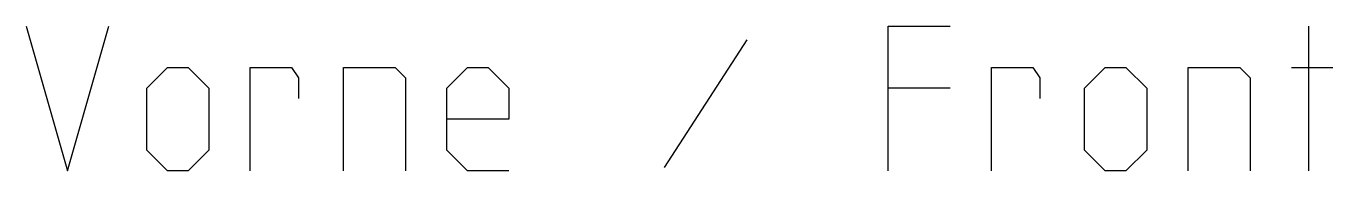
# Model space of a CAD drawing. Extents: x 0 to 420, y 0 to 297.
# Drawn here: x 123.2 to 154.79, y 262.61 to 266.11 of the extents above; entities that cross this region are included whole.
import ezdxf

# ---------------------------------------------------------------- set-up
doc = ezdxf.new("R2010")
doc.units = 0
doc.header["$LTSCALE"] = 23.1
doc.layers.add('10300_FRONT_GERMAN_ENGLISH', color=7, linetype='CONTINUOUS')

msp = doc.modelspace()

# ---------------------------------------------------------------- linework, layer by layer
at = {"layer": '10300_FRONT_GERMAN_ENGLISH', "color": 7, "linetype": 'CONTINUOUS'}
for p, q in [((154.204, 262.61), (154.204, 266.11)), ((140.621, 265.777), (138.621, 262.694)), ((153.787, 265.11), (154.787, 265.11)), ((145.537, 264.61), (144.037, 264.61))]:
    msp.add_line(p, q, dxfattribs=at)
for points in [[(123.204, 266.11), (124.204, 262.61), (125.204, 266.11)], [(144.037, 262.61), (144.037, 266.11), (145.537, 266.11)], [(126.121, 263.11), (126.121, 264.61), (126.621, 265.11), (127.121, 265.11), (127.621, 264.61), (127.621, 263.11), (127.121, 262.61), (126.621, 262.61), (126.121, 263.11)], [(128.621, 262.61), (128.621, 265.11), (129.621, 265.11), (129.787, 264.86), (129.787, 264.36)], [(130.871, 262.61), (130.871, 265.11), (132.121, 265.11), (132.371, 264.86), (132.371, 262.61)], [(134.871, 262.61), (133.871, 262.61), (133.371, 263.11), (133.371, 264.61), (133.871, 265.11), (134.371, 265.11), (134.871, 264.61), (134.871, 263.86), (133.371, 263.86)], [(146.537, 262.61), (146.537, 265.11), (147.537, 265.11), (147.704, 264.86), (147.704, 264.36)], [(148.787, 263.11), (148.787, 264.61), (149.287, 265.11), (149.787, 265.11), (150.287, 264.61), (150.287, 263.11), (149.787, 262.61), (149.287, 262.61), (148.787, 263.11)], [(151.287, 262.61), (151.287, 265.11), (152.537, 265.11), (152.787, 264.86), (152.787, 262.61)]]:
    msp.add_lwpolyline(points, dxfattribs=at)

doc.saveas('drawing.dxf')
